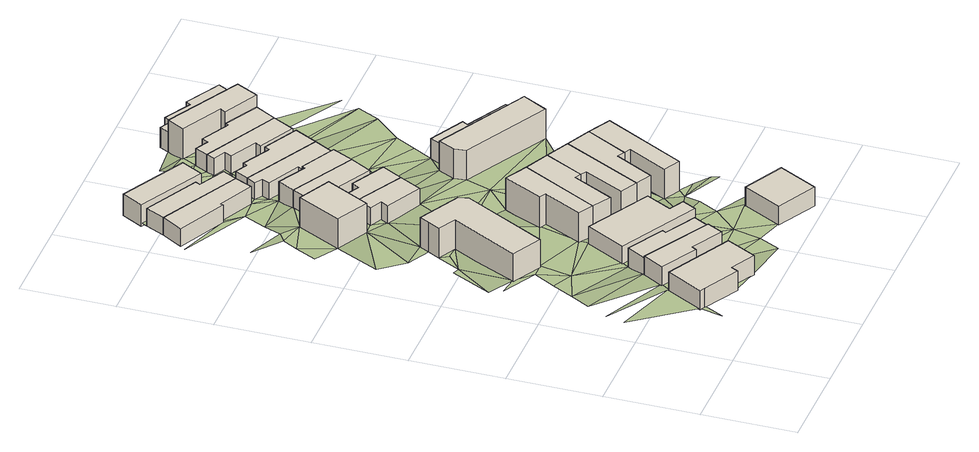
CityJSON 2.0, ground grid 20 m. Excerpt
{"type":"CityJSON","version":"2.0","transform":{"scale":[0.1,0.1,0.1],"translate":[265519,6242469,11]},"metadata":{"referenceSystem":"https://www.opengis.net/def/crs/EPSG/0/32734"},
"CityObjects":{
"building1":{"type":"Building","attributes":{"address":"67 Goldsmith Road Salt River Cape Town","building":"house","building:levels":"1","footprint":{"type":"Polygon"},"plus_code":"C3XRXCXM+XCR","ground_height":15.33,"building_height":4.1,"roof_height":19.43},"geometry":[{"type":"Solid","lod":"1","boundaries":[[[[0,1,2,3]],[[1,4,5,2]],[[4,6,7,5]],[[6,8,9,7]],[[8,10,11,9]],[[10,12,13,11]],[[12,0,3,13]],[[3,2,5,7,9,11,13]],[[12,10,8,6,4,1,0]]]]}]},
"building2":{"type":"Building","attributes":{"address":"Goldsmith Road Salt River Cape Town","building":"house","building:levels":"1","footprint":{"type":"Polygon"},"plus_code":"C4X5X9XV+XHV","ground_height":15.33,"building_height":4.1,"roof_height":19.43},"geometry":[{"type":"Solid","lod":"1","boundaries":[[[[14,15,16,17,18,19]],[[15,20,21,17,16]],[[20,22,23,21]],[[22,24,25,23]],[[24,26,27,25]],[[26,14,19,18,27]],[[18,17,21,23,25,27]],[[26,24,22,20,15,14]]]]}]},
"building3":{"type":"Building","attributes":{"address":"Goldsmith Road Salt River Cape Town","building":"house","building:levels":"1","footprint":{"type":"Polygon"},"plus_code":"C4X8XXX5+X9R","ground_height":14.92,"building_height":4.1,"roof_height":19.02},"geometry":[{"type":"Solid","lod":"1","boundaries":[[[[28,29,30,19]],[[29,31,32,30]],[[31,33,34,32]],[[33,35,36,34]],[[35,37,38,36]],[[37,28,19,38]],[[19,30,32,34,36,38]],[[37,35,33,31,29,28]]]]}]},
"building4":{"type":"Building","attributes":{"address":"58 Goldsmith Road Salt River 7925 Salt River, Cape Town","building":"commercial","building:levels":"2","footprint":{"type":"Polygon"},"plus_code":"C3XRX9XP+X8W","ground_height":13.88,"building_height":6.9,"roof_height":20.78},"geometry":[{"type":"Solid","lod":"1","boundaries":[[[[39,40,41,42,43,44]],[[40,45,46,42,41]],[[45,47,48,46]],[[47,49,50,48]],[[49,51,52,50]],[[51,53,54,52]],[[53,55,56,54]],[[55,39,44,43,56]],[[43,42,46,48,50,52,54,56]],[[55,53,51,49,47,45,40,39]]]]}]},
"building5":{"type":"Building","attributes":{"address":"61 Goldsmith Road Salt River Cape Town","building":"house","building:levels":"1","footprint":{"type":"Polygon"},"plus_code":"C4XHXGX7+X7X","ground_height":14.28,"building_height":4.1,"roof_height":18.38},"geometry":[{"type":"Solid","lod":"1","boundaries":[[[[57,58,59,60]],[[58,61,62,59]],[[61,63,64,62]],[[63,65,66,64]],[[65,67,68,66]],[[67,57,60,68]],[[60,59,62,64,66,68]],[[67,65,63,61,58,57]]]]}]},
"building6":{"type":"Building","attributes":{"address":"9 Pope Street Salt River Cape Town","building":"house","building:levels":"2","footprint":{"type":"Polygon"},"plus_code":"C3XRX2X2+XVW","ground_height":13.29,"building_height":6.9,"roof_height":20.19},"geometry":[{"type":"Solid","lod":"1","boundaries":[[[[69,70,71,72]],[[70,73,74,71]],[[73,75,76,74]],[[75,69,72,76]],[[72,71,74,76]],[[75,73,70,69]]]]}]},
"building7":{"type":"Building","attributes":{"address":"53 Fenton Road Salt River Cape Town","building":"house","building:levels":"1","footprint":{"type":"Polygon"},"plus_code":"C3XJX4XP+XQV","ground_height":12.71,"building_height":4.1,"roof_height":16.81},"geometry":[{"type":"Solid","lod":"1","boundaries":[[[[77,78,79,80]],[[78,81,82,79]],[[81,83,84,82]],[[83,85,86,84]],[[85,87,88,86]],[[87,77,80,88]],[[80,79,82,84,86,88]],[[87,85,83,81,78,77]]]]}]},
"building8":{"type":"Building","attributes":{"address":"60 Pope Street Salt River Cape Town","building":"house","building:levels":"2","footprint":{"type":"Polygon"},"plus_code":"C4XFXRXJ+X8R","ground_height":14.28,"building_height":6.9,"roof_height":21.18},"geometry":[{"type":"Solid","lod":"1","boundaries":[[[[89,90,91,92]],[[90,93,94,91]],[[93,95,96,94]],[[95,97,98,96]],[[97,99,100,98]],[[99,89,92,100]],[[92,91,94,96,98,100]],[[99,97,95,93,90,89]]]]}]},
"building9":{"type":"Building","attributes":{"address":"51 Fenton Road Salt River Cape Town","building":"house","building:levels":"1","footprint":{"type":"Polygon"},"plus_code":"C3XMXRXW+X2V","ground_height":12.71,"building_height":4.1,"roof_height":16.81},"geometry":[{"type":"Solid","lod":"1","boundaries":[[[[77,87,88,80]],[[87,101,102,88]],[[101,103,104,102]],[[103,105,106,104]],[[105,107,108,106]],[[107,77,80,108]],[[80,88,102,104,106,108]],[[107,105,103,101,87,77]]]]}]},
"building10":{"type":"Building","attributes":{"address":"62 Pope Street Salt River Cape Town","building":"house","building:levels":"2","footprint":{"type":"Polygon"},"plus_code":"C4XVXHXW+XMW","ground_height":14.28,"building_height":6.9,"roof_height":21.18},"geometry":[{"type":"Solid","lod":"1","boundaries":[[[[109,89,92,110]],[[89,99,100,92]],[[99,111,112,100]],[[111,113,114,112]],[[113,115,116,114]],[[115,109,110,116]],[[110,92,100,112,114,116]],[[115,113,111,99,89,109]]]]}]},
"building11":{"type":"Building","attributes":{"address":"54 Goldsmith Road Salt River Cape Town","building":"house","building:levels":"1","footprint":{"type":"Polygon"},"plus_code":"C4X8XQXM+X9V","ground_height":13.19,"building_height":4.1,"roof_height":17.29},"geometry":[{"type":"Solid","lod":"1","boundaries":[[[[117,118,119,120]],[[118,121,122,119]],[[121,123,124,122]],[[123,125,126,124]],[[125,127,128,126]],[[127,117,120,128]],[[120,119,122,124,126,128]],[[127,125,123,121,118,117]]]]}]},
"building12":{"type":"Building","attributes":{"address":"70 Kingsley Road Salt River Cape Town","building":"house","building:levels":"1","footprint":{"type":"Polygon"},"plus_code":"C5XFXPXR+XJX","ground_height":14.92,"building_height":4.1,"roof_height":19.02},"geometry":[{"type":"Solid","lod":"1","boundaries":[[[[129,130,131,132]],[[130,133,134,131]],[[133,135,136,134]],[[135,129,132,136]],[[132,131,134,136]],[[135,133,130,129]]]]}]},
"building13":{"type":"Building","attributes":{"address":"Fenton Road Salt River Cape Town","building":"house","building:levels":"1","footprint":{"type":"Polygon"},"plus_code":"C3XQXRXV+X7R","ground_height":12.71,"building_height":4.1,"roof_height":16.81},"geometry":[{"type":"Solid","lod":"1","boundaries":[[[[137,138,139,140,141,142]],[[138,143,144,140,139]],[[143,145,146,144]],[[145,137,142,141,146]],[[141,140,144,146]],[[145,143,138,137]]]]}]},
"building14":{"type":"Building","attributes":{"address":"52 Goldsmith Road Salt River Cape Town","building":"house","building:levels":"1","footprint":{"type":"Polygon"},"plus_code":"C4XGXHXQ+X7W","ground_height":13.19,"building_height":4.1,"roof_height":17.29},"geometry":[{"type":"Solid","lod":"1","boundaries":[[[[117,147,148,120]],[[147,149,150,148]],[[149,151,152,150]],[[151,153,154,152]],[[153,118,119,154]],[[118,117,120,119]],[[120,148,150,152,154,119]],[[118,153,151,149,147,117]]]]}]},
"building15":{"type":"Building","attributes":{"address":"64 Pope Street Salt River Cape Town","building":"house","building:levels":"2","footprint":{"type":"Polygon"},"plus_code":"C4XXXWX2+XJW","ground_height":14.28,"building_height":6.9,"roof_height":21.18},"geometry":[{"type":"Solid","lod":"1","boundaries":[[[[155,109,110,156]],[[109,115,116,110]],[[115,157,158,116]],[[157,159,160,158]],[[159,161,162,160]],[[161,155,156,162]],[[156,110,116,158,160,162]],[[161,159,157,115,109,155]]]]}]},
"building16":{"type":"Building","attributes":{"address":"50 Goldsmith Road Salt River Cape Town","building":"house","building:levels":"1","footprint":{"type":"Polygon"},"plus_code":"C4X8X7X6+XFX","ground_height":13.19,"building_height":4.1,"roof_height":17.29},"geometry":[{"type":"Solid","lod":"1","boundaries":[[[[163,164,165,166]],[[164,167,168,165]],[[167,169,170,168]],[[169,171,172,170]],[[171,173,174,172]],[[173,163,166,174]],[[166,165,168,170,172,174]],[[173,171,169,167,164,163]]]]}]},
"building17":{"type":"Building","attributes":{"address":"48 Goldsmith Road Salt River Cape Town","building":"house","building:levels":"1","footprint":{"type":"Polygon"},"plus_code":"C4XFX5X3+XPR","ground_height":13.19,"building_height":4.1,"roof_height":17.29},"geometry":[{"type":"Solid","lod":"1","boundaries":[[[[175,176,177,166]],[[176,178,179,180,177]],[[178,181,182,183,180,179]],[[181,184,185,183,182]],[[184,186,165,185]],[[186,175,166,165]],[[166,177,180,183,185,165]],[[186,184,181,178,176,175]]]]}]},
"building18":{"type":"Building","attributes":{"address":"66 Pope Street Salt River Cape Town","building":"house","building:levels":"2","footprint":{"type":"Polygon"},"plus_code":"C5X9XVX3+X3R","ground_height":14.28,"building_height":6.9,"roof_height":21.18},"geometry":[{"type":"Solid","lod":"1","boundaries":[[[[187,188,156,189]],[[188,190,162,156]],[[190,191,192,162]],[[191,193,194,192]],[[193,195,196,194]],[[195,187,189,196]],[[189,156,162,192,194,196]],[[195,193,191,190,188,187]]]]}]},
"building19":{"type":"Building","attributes":{"address":"46 Goldsmith Road Salt River Cape Town","building":"house","building:levels":"1","footprint":{"type":"Polygon"},"plus_code":"C4XGXXXQ+XMR","ground_height":12.55,"building_height":4.1,"roof_height":16.65},"geometry":[{"type":"Solid","lod":"1","boundaries":[[[[176,197,198,199]],[[197,200,201,198]],[[200,202,203,201]],[[202,204,205,203]],[[204,206,207,205]],[[206,208,209,207]],[[208,178,179,209]],[[178,176,199,179]],[[199,198,201,203,205,207,209,179]],[[178,208,206,204,202,200,197,176]]]]}]},
"building20":{"type":"Building","attributes":{"address":"68 Pope Street Salt River Cape Town","building":"house","building:levels":"2","footprint":{"type":"Polygon"},"plus_code":"C5XFXXXP+XRW","ground_height":14.28,"building_height":6.9,"roof_height":21.18},"geometry":[{"type":"Solid","lod":"1","boundaries":[[[[210,187,211,189,212,213]],[[187,195,196,189,211]],[[195,214,215,196]],[[214,216,217,215]],[[216,218,219,217]],[[218,210,213,212,219]],[[212,189,196,215,217,219]],[[218,216,214,195,187,210]]]]}]},
"building21":{"type":"Building","attributes":{"address":"44 Goldsmith Road Salt River Cape Town","building":"house","building:levels":"1","footprint":{"type":"Polygon"},"plus_code":"C4XMXJXH+XQV","ground_height":12.55,"building_height":4.1,"roof_height":16.65},"geometry":[{"type":"Solid","lod":"1","boundaries":[[[[220,221,222,198]],[[221,223,224,222]],[[223,225,226,224]],[[225,227,228,226]],[[227,229,230,228]],[[229,231,232,230]],[[231,233,201,232]],[[233,220,198,201]],[[198,222,224,226,228,230,232,201]],[[233,231,229,227,225,223,221,220]]]]}]},
"building22":{"type":"Building","attributes":{"address":"42 Goldsmith Road Salt River Cape Town","building":"house","building:levels":"1","footprint":{"type":"Polygon"},"plus_code":"C4XRXMXQ+XHR","ground_height":12.55,"building_height":4.1,"roof_height":16.65},"geometry":[{"type":"Solid","lod":"1","boundaries":[[[[234,235,236,237]],[[235,238,239,236]],[[238,240,241,239]],[[240,242,243,241]],[[242,244,245,243]],[[244,246,247,245]],[[246,248,249,247]],[[248,234,237,249]],[[237,236,239,241,243,245,247,249]],[[248,246,244,242,240,238,235,234]]]]}]},
"building23":{"type":"Building","attributes":{"address":"59A Goldsmith Road Salt River Cape Town","building":"retail","building:levels":"2","footprint":{"type":"Polygon"},"plus_code":"C5XGX9XQ+XFV","ground_height":13.71,"building_height":6.9,"roof_height":20.61},"geometry":[{"type":"Solid","lod":"1","boundaries":[[[[250,251,252,253,254,255]],[[251,256,257,253,252]],[[256,258,259,257]],[[258,260,261,259]],[[260,262,263,261]],[[262,264,265,263]],[[264,250,255,254,265]],[[254,253,257,259,261,263,265]],[[264,262,260,258,256,251,250]]]]}]},
"building24":{"type":"Building","attributes":{"address":"40 Goldsmith Road Salt River Cape Town","building":"house","building:levels":"1","footprint":{"type":"Polygon"},"plus_code":"C4XWXVX9+X2W","ground_height":12.55,"building_height":4.1,"roof_height":16.65},"geometry":[{"type":"Solid","lod":"1","boundaries":[[[[234,266,267,237]],[[266,268,269,267]],[[268,270,271,269]],[[270,272,273,271]],[[272,274,275,273]],[[274,276,277,275]],[[276,235,236,277]],[[235,234,237,236]],[[237,267,269,271,273,275,277,236]],[[235,276,274,272,270,268,266,234]]]]}]},
"building25":{"type":"Building","attributes":{"address":"59 Goldsmith Road Salt River Cape Town","building":"house","building:levels":"1","footprint":{"type":"Polygon"},"plus_code":"C5XMXVX4+XJW","ground_height":13.78,"building_height":4.1,"roof_height":17.88},"geometry":[{"type":"Solid","lod":"1","boundaries":[[[[278,279,280,252,281,282]],[[279,283,255,252,280]],[[283,284,285,255]],[[284,286,287,285]],[[286,288,289,287]],[[288,278,282,281,289]],[[281,252,255,285,287,289]],[[288,286,284,283,279,278]]]]}]},
"building26":{"type":"Building","attributes":{"address":"38 Goldsmith Road Salt River Cape Town","building":"house","building:levels":"2","footprint":{"type":"Polygon"},"plus_code":"C5X2XHX7+XQW","ground_height":12.55,"building_height":6.9,"roof_height":19.45},"geometry":[{"type":"Solid","lod":"1","boundaries":[[[[290,291,292,293,294,267]],[[291,295,296,297,293,292]],[[295,298,299,300,297,296]],[[298,301,302,300,299]],[[301,303,304,302]],[[303,290,267,294,304]],[[294,293,297,300,302,304]],[[303,301,298,295,291,290]]]]}]},
"building27":{"type":"Building","attributes":{"address":"36 Goldsmith Road Salt River Cape Town","building":"house","building:levels":"1","footprint":{"type":"Polygon"},"plus_code":"C5X6X5XP+XXV","ground_height":12.55,"building_height":4.1,"roof_height":16.65},"geometry":[{"type":"Solid","lod":"1","boundaries":[[[[291,305,306,292]],[[305,307,308,306]],[[307,309,310,308]],[[309,311,312,310]],[[311,313,314,312]],[[313,315,316,314]],[[315,295,296,316]],[[295,291,292,296]],[[292,306,308,310,312,314,316,296]],[[295,315,313,311,309,307,305,291]]]]}]},
"terrain1":{"type":"TINRelief","geometry":[{"type":"CompositeSurface","lod":"1","boundaries":[[[317,318,319]],[[318,320,321]],[[322,320,323]],[[324,325,326]],[[323,325,324]],[[326,327,328]],[[329,330,331]],[[332,333,334]],[[320,335,323]],[[329,336,337]],[[326,37,327]],[[325,37,326]],[[328,327,331]],[[337,336,338]],[[331,339,329]],[[339,331,327]],[[335,320,8]],[[37,340,327]],[[45,336,329]],[[8,341,335]],[[342,339,327]],[[343,40,336]],[[327,340,344]],[[332,345,8]],[[37,346,340]],[[8,24,341]],[[336,45,343]],[[73,347,348]],[[40,343,45]],[[39,55,348]],[[327,344,342]],[[349,70,350]],[[70,347,73]],[[24,8,351]],[[8,345,351]],[[55,73,348]],[[339,342,352]],[[353,340,346]],[[354,346,355]],[[356,357,358]],[[69,350,70]],[[24,359,26]],[[352,51,339]],[[344,360,342]],[[69,357,350]],[[24,351,359]],[[26,359,354]],[[354,353,346]],[[361,360,344]],[[69,358,357]],[[362,73,55]],[[53,362,55]],[[342,363,352]],[[359,351,364]],[[359,353,354]],[[81,365,366]],[[367,358,69]],[[67,361,344]],[[362,368,73]],[[369,73,368]],[[370,353,359]],[[371,368,362]],[[51,352,90]],[[367,69,372]],[[73,369,75]],[[67,373,361]],[[366,83,81]],[[359,364,374]],[[375,69,75]],[[67,65,376]],[[53,377,362]],[[376,353,370]],[[378,361,373]],[[372,69,375]],[[107,105,379]],[[370,359,374]],[[67,380,373]],[[51,381,53]],[[366,367,184]],[[366,85,83]],[[75,369,382]],[[383,361,378]],[[67,376,384]],[[372,184,367]],[[376,370,385]],[[75,386,375]],[[67,384,380]],[[382,387,75]],[[388,378,373]],[[51,90,381]],[[377,53,381]],[[75,387,386]],[[389,384,376]],[[184,85,366]],[[149,387,382]],[[149,382,151]],[[390,376,385]],[[105,391,379]],[[389,376,390]],[[206,85,184]],[[85,206,202]],[[200,85,202]],[[381,90,89]],[[173,387,149]],[[87,85,200]],[[105,103,391]],[[202,206,204]],[[374,392,370]],[[389,393,384]],[[389,390,394]],[[391,103,101]],[[184,395,206]],[[87,200,396]],[[258,117,377]],[[377,381,260]],[[89,109,381]],[[147,173,149]],[[396,101,87]],[[384,393,397]],[[184,398,399]],[[395,184,399]],[[394,390,400]],[[260,258,377]],[[393,389,401]],[[238,391,101]],[[402,400,390]],[[101,396,242]],[[117,256,147]],[[227,396,229]],[[403,402,390]],[[238,404,391]],[[256,117,258]],[[147,405,173]],[[242,396,227]],[[242,238,101]],[[405,163,173]],[[238,235,404]],[[406,404,276]],[[235,276,404]],[[242,240,238]],[[227,246,242]],[[407,163,405]],[[109,408,381]],[[147,256,278]],[[147,278,405]],[[408,260,381]],[[225,246,227]],[[409,410,406]],[[408,109,411]],[[409,406,276]],[[256,251,278]],[[246,244,242]],[[225,223,246]],[[272,276,274]],[[276,272,409]],[[295,410,409]],[[412,405,278]],[[407,405,413]],[[246,223,248]],[[414,407,413]],[[405,412,413]],[[223,221,248]],[[415,409,272]],[[268,272,270]],[[415,272,268]],[[416,221,414]],[[416,414,413]],[[417,248,221]],[[417,234,248]],[[416,417,221]],[[418,266,234]],[[307,419,420]],[[419,421,420]]]}]}
},
"vertices":[
[117,96,39],[195,55,39],[195,55,84],[117,96,84],[203,70,39],[203,70,84],[257,41,39],[257,41,84],[291,106,39],[291,106,84],[149,181,39],[149,181,84],[106,102,39],[106,102,84],
[187,244,39],[161,200,39],[161,200,80],[161,200,84],[187,244,84],[187,244,80],[241,155,39],[241,155,84],[247,166,39],[247,166,84],[316,128,39],[316,128,84],[334,162,39],[334,162,84],
[187,244,36],[334,162,36],[334,162,80],[353,196,36],[353,196,80],[286,233,36],[286,233,80],[290,241,36],[290,241,80],[210,285,36],[210,285,80],
[147,674,29],[133,649,29],[133,649,70],[133,649,98],[147,674,98],[147,674,70],[172,628,29],[172,628,98],[94,482,29],[94,482,98],[158,448,29],[158,448,98],[254,627,29],[254,627,98],[248,648,29],[248,648,98],[158,695,29],[158,695,98],
[266,385,33],[220,300,33],[220,300,74],[266,385,74],[392,208,33],[392,208,74],[408,238,33],[408,238,74],[376,255,33],[376,255,74],[405,310,33],[405,310,74],
[159,943,23],[110,849,23],[110,849,92],[159,943,92],[181,813,23],[181,813,92],[230,907,23],[230,907,92],
[56,1189,17],[29,1144,17],[29,1144,58],[56,1189,58],[135,1092,17],[135,1092,58],[138,1098,17],[138,1098,58],[214,1061,17],[214,1061,58],[232,1099,17],[232,1099,58],
[386,553,27],[338,579,27],[338,579,102],[386,553,102],[294,495,27],[294,495,102],[309,487,27],[309,487,102],[265,405,27],[265,405,102],[298,387,27],[298,387,102],
[248,1129,17],[248,1129,58],[190,1159,17],[190,1159,58],[195,1169,17],[195,1169,58],[77,1230,17],[77,1230,58],
[439,528,27],[439,528,102],[336,363,27],[336,363,102],[382,451,27],[382,451,102],[396,444,27],[396,444,102],
[330,792,22],[228,847,22],[228,847,63],[330,792,63],[209,814,22],[209,814,63],[235,801,22],[235,801,63],[227,785,22],[227,785,63],[305,745,22],[305,745,63],
[573,91,36],[486,136,36],[486,136,80],[573,91,80],[442,53,36],[442,53,80],[529,8,36],[529,8,80],
[110,1289,8],[85,1244,8],[85,1244,49],[85,1244,58],[110,1289,58],[110,1289,49],[227,1168,8],[227,1168,58],[252,1214,8],[252,1214,58],
[354,836,22],[354,836,63],[280,875,22],[280,875,63],[271,859,22],[271,859,63],[242,874,22],[242,874,63],
[490,503,27],[490,503,102],[407,437,27],[407,437,102],[363,350,27],[363,350,102],[401,331,27],[401,331,102],
[360,903,22],[222,977,22],[222,977,63],[360,903,63],[203,942,22],[203,942,63],[259,913,22],[259,913,63],[252,900,22],[252,900,63],[334,857,22],[334,857,63],
[360,903,17],[382,948,17],[382,948,63],[306,987,17],[306,987,56],[306,987,63],[302,980,17],[302,980,56],[302,980,63],[241,1013,17],[241,1013,63],[222,977,17],
[544,477,32],[490,503,32],[544,477,102],[401,331,32],[435,314,32],[435,314,102],[479,396,32],[479,396,102],[495,387,32],[495,387,102],
[407,993,17],[407,993,56],[382,948,56],[243,1079,17],[243,1079,56],[231,1059,17],[231,1059,56],[248,1050,17],[248,1050,56],[240,1033,17],[240,1033,56],[311,997,17],[311,997,56],
[593,451,32],[544,477,101],[593,451,102],[593,451,101],[509,380,32],[509,380,102],[464,296,32],[464,296,102],[500,277,32],[500,277,102],
[407,993,16],[433,1042,16],[433,1042,56],[358,1081,16],[358,1081,56],[352,1070,16],[352,1070,56],[290,1103,16],[290,1103,56],[285,1094,16],[285,1094,56],[258,1108,16],[258,1108,56],[243,1079,16],
[461,1096,16],[296,1180,16],[296,1180,56],[461,1096,56],[288,1162,16],[288,1162,56],[314,1149,16],[314,1149,56],[306,1133,16],[306,1133,56],[366,1102,16],[366,1102,56],[359,1090,16],[359,1090,56],[436,1050,16],[436,1050,56],
[614,647,27],[448,735,27],[448,735,69],[448,735,96],[614,647,96],[614,647,69],[428,746,27],[428,746,96],[410,710,27],[410,710,96],[414,685,27],[414,685,96],[600,585,27],[600,585,96],[630,639,27],[630,639,96],
[486,1140,16],[486,1140,56],[411,1180,16],[411,1180,56],[409,1173,16],[409,1173,56],[346,1206,16],[346,1206,56],[339,1192,16],[339,1192,56],[310,1207,16],[310,1207,56],
[470,777,22],[448,735,22],[448,735,63],[470,777,69],[470,777,63],[614,647,22],[630,677,22],[630,677,69],[539,725,22],[539,725,69],[546,737,22],[546,737,69],
[486,1140,9],[511,1188,9],[511,1188,56],[511,1188,84],[486,1140,84],[348,1276,9],[348,1276,56],[348,1276,84],[327,1240,9],[327,1240,56],[327,1240,84],[418,1192,9],[418,1192,84],[411,1180,9],[411,1180,84],
[537,1235,9],[537,1235,56],[460,1277,9],[460,1277,56],[454,1266,9],[454,1266,56],[394,1299,9],[394,1299,56],[385,1283,9],[385,1283,56],[359,1296,9],[359,1296,56],
[117,96,43],[106,102,43],[94,53,43],[149,181,43],[6,225,47],[30,270,36],[161,200,43],[53,315,36],[187,244,43],[76,356,36],[145,380,36],[101,401,36],[94,482,36],[52,488,36],[127,448,36],[257,41,43],[203,70,43],[195,55,43],[241,155,43],[106,598,29],[48,517,29],[92,604,29],[158,448,36],[220,300,36],[247,166,43],[265,405,36],[145,630,29],[266,385,36],[360,26,39],[290,241,39],[56,751,29],[97,699,29],[61,879,23],[84,924,23],[382,71,39],[294,495,33],[392,208,39],[353,196,39],[286,233,39],[52,1008,17],[102,957,23],[124,971,23],[395,130,39],[298,387,33],[336,363,33],[227,785,23],[309,487,33],[442,53,39],[18,1132,19],[169,1058,17],[146,1011,17],[209,814,23],[228,847,23],[445,181,39],[235,801,23],[222,977,23],[363,350,33],[486,136,39],[203,942,23],[408,238,39],[305,745,27],[396,444,33],[85,1244,17],[401,331,33],[395,630,27],[242,874,23],[382,451,33],[435,314,33],[468,224,39],[259,913,23],[252,900,23],[407,437,33],[464,296,33],[485,260,33],[227,1168,17],[611,93,36],[495,387,33],[500,277,33],[311,997,22],[258,1108,17],[479,396,33],[302,980,22],[306,987,22],[533,260,32],[509,380,33],[561,231,36],[567,216,36],[252,1214,17],[395,880,22],[271,1250,16],[382,948,22],[600,585,28],[327,1240,16],[280,1271,9],[490,503,33],[493,819,22],[517,863,22],[407,993,22],[418,1192,16],[569,919,22],[593,967,22],[617,1010,16],[537,1235,16],[463,1290,9],[548,1245,16]
]}
